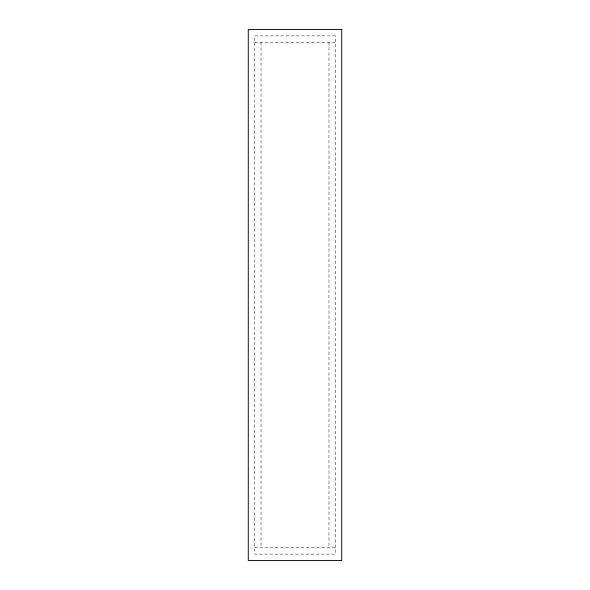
<?xml version="1.0" encoding="UTF-8"?>
<svg xmlns="http://www.w3.org/2000/svg" width="590" height="590" viewBox="0 0 590 590"><rect width="100%" height="100%" fill="white"/><g stroke="black" fill="none" stroke-linecap="round" stroke-linejoin="round"><path stroke-width="0.44" stroke-dasharray="2.95 2.21" d="M254.644 42.244L335.356 42.244M254.644 547.756L335.356 547.756M328.984 42.244L328.984 547.756M261.016 42.244L261.016 547.756M335.356 35.872L254.644 35.872L254.644 554.128L335.356 554.128L335.356 35.872"/><path stroke-width="0.89" d="M341.728 29.5L248.272 29.5L248.272 560.5L341.728 560.5L341.728 29.5"/></g></svg>
